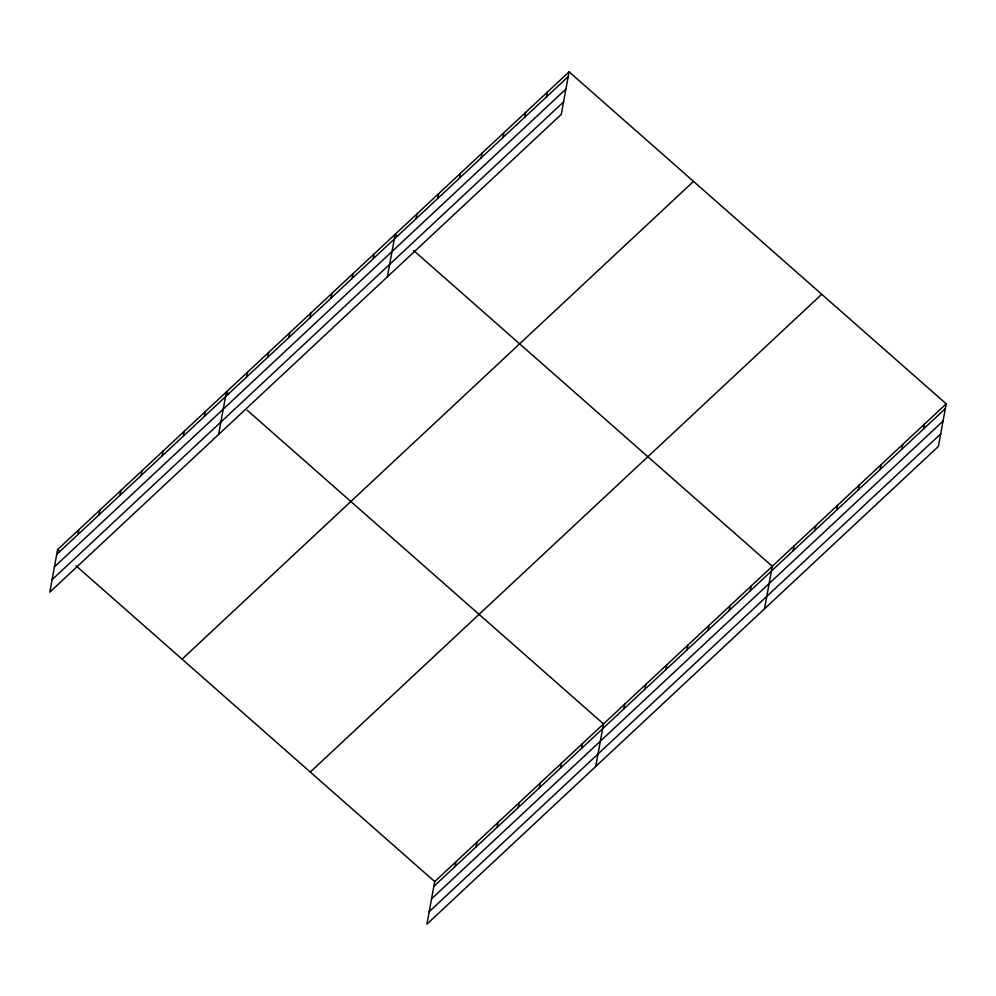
<?xml version="1.0" encoding="UTF-8"?>
<svg xmlns="http://www.w3.org/2000/svg" width="996" height="996" viewBox="0 0 996 996"><rect width="100%" height="100%" fill="white"/><g stroke="black" fill="none" stroke-linecap="round" stroke-linejoin="round"><path stroke-width="1.49" d="M569.09 71.837L57.606 549.58L49.8 592.147L561.271 114.403L569.09 71.837L946.2 403.853L938.381 446.42L426.911 924.163L434.729 881.597L946.2 403.853M77.837 534.653L78.709 529.872M98.928 514.944L99.812 510.164M120.03 495.236L120.902 490.468M141.133 475.528L142.005 470.759M162.224 455.819L163.107 451.051M183.326 436.111L184.198 431.343M204.429 416.403L205.301 411.634M218.585 434.493L226.403 391.926L228.707 393.955M246.622 376.998L247.494 372.218M267.712 357.29L268.596 352.509M288.815 337.582L289.699 332.801M309.918 317.873L310.789 313.093M331.008 298.165L331.892 293.397M352.111 278.457L352.982 273.688M373.214 258.748L374.085 253.98M387.369 276.838L395.188 234.272L397.491 236.301M416.042 218.746L416.926 213.966M437.779 198.441L438.663 193.66M459.517 178.135L460.401 173.354M481.255 157.829L482.139 153.048M502.992 137.523L503.876 132.754M524.73 117.217L525.614 112.448M546.468 96.911L547.352 92.142M454.948 866.669L455.832 861.889M476.051 846.961L476.922 842.18M497.141 827.253L498.025 822.472M518.244 807.544L519.115 802.764M539.346 787.836L540.218 783.068M560.437 768.128L561.321 763.359M581.54 748.419L582.411 743.651M595.695 766.509L603.514 723.943L247.145 410.19M623.733 709.003L624.617 704.234M644.835 689.307L645.707 684.526M665.938 669.598L666.81 664.818M687.028 649.89L687.912 645.109M708.131 630.182L709.003 625.401M729.221 610.473L730.105 605.692M750.324 590.765L751.196 585.997M764.492 608.855L772.298 566.288L413.626 250.506M793.165 550.751L794.036 545.982M814.902 530.445L815.774 525.676M836.64 510.151L837.512 505.37M858.378 489.845L859.249 485.064M880.115 469.539L880.987 464.759M901.853 449.233L902.725 444.465M923.591 428.927L924.462 424.159M56.735 554.361L568.206 76.605M54.444 566.824L565.915 89.08M52.091 579.684L563.562 101.928M182.056 659.153L693.527 181.397M310.279 772.037L821.75 294.281M433.845 886.378L945.329 408.621M431.567 898.84L943.038 421.096M429.201 911.689L940.672 433.945M57.606 549.58L59.922 551.61M76.045 565.815L434.729 881.597"/></g></svg>
